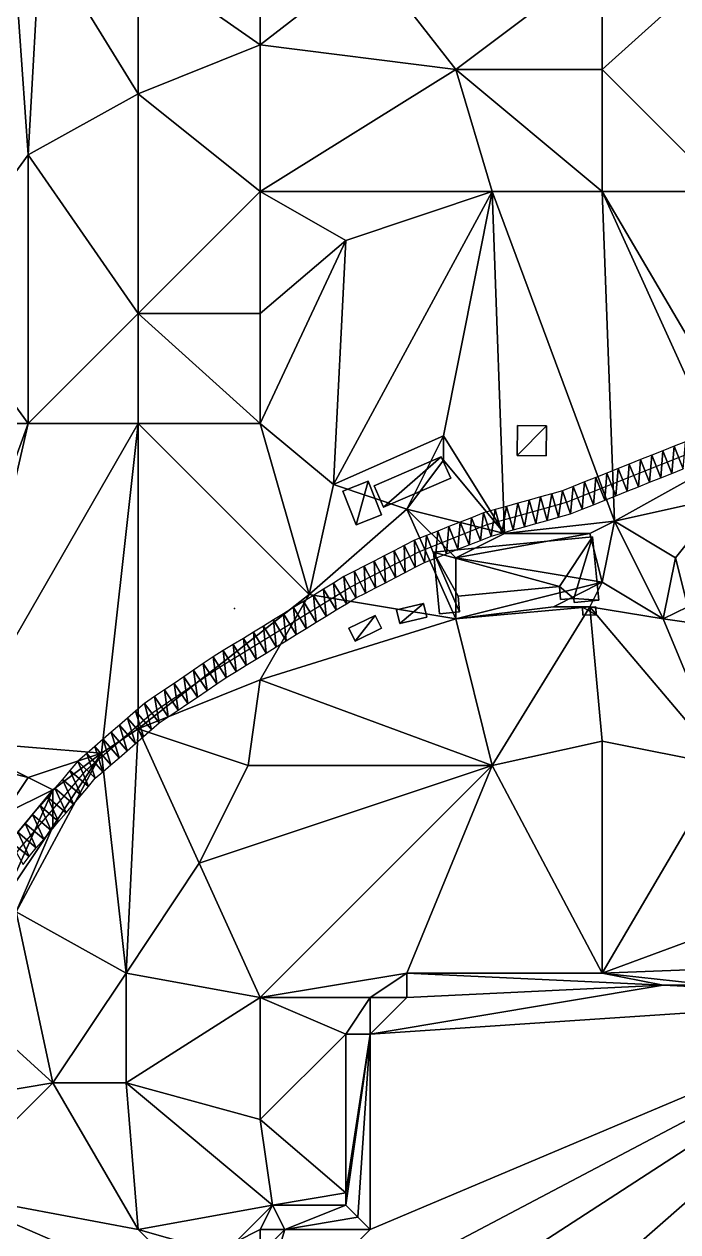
# Model space of a CAD drawing. Header units: metres. Extents: x -1103 to 901, y -902 to 905.
# Drawn here: x -812.7 to -705.6, y -800.4 to -602.6 of the extents above; entities that cross this region are included whole.
import ezdxf

# ---------------------------------------------------------------- set-up
doc = ezdxf.new("R2010")
doc.units = ezdxf.units.M
for name, color, linetype in [('OSM_BUILDING_FOOTPRINTS', 7, 'CONTINUOUS'), ('OSM_BUILDING_ROOFS', 1, 'CONTINUOUS'), ('OSM_BUILDING_WALLS', 8, 'CONTINUOUS'), ('OSM_ROAD_AXES', 2, 'CONTINUOUS'), ('OSM_ROAD_SURFACE', 9, 'CONTINUOUS'), ('OSM_TERRAIN', 3, 'CONTINUOUS'), ('OSM_TREES', 3, 'CONTINUOUS')]:
    doc.layers.add(name, color=color, linetype=linetype)

msp = doc.modelspace()

# ---------------------------------------------------------------- linework, layer by layer
at = {"layer": 'OSM_BUILDING_FOOTPRINTS'}
for points in [[(-731.87, -668.3, 3), (-727.11, -668.37, 3), (-727.16, -673.3, 3), (-731.93, -673.24, 3), (-731.87, -668.3, 3)], [(-755.35, -678.2, 2), (-744.36, -673.43, 2), (-742.82, -676.93, 2), (-753.8, -681.7, 2), (-755.35, -678.2, 2)], [(-760.51, -679.07, 1.89), (-756.35, -677.42, 1.89), (-754.13, -682.98, 1.89), (-758.29, -684.61, 1.89), (-760.51, -679.07, 1.89)], [(-745.62, -689.05, 1.78), (-744.65, -699.15, 1.78), (-741.35, -698.83, 1.78), (-741.6, -696.28, 1.78), (-725.01, -694.71, 1.78), (-724.82, -696.84, 1.78), (-722.66, -696.64, 1.78), (-722.59, -697.34, 1.78), (-718.57, -696.95, 1.78), (-719.57, -686.57, 1.78), (-745.62, -689.05, 1.78)], [(-751.69, -698.51, 2.06), (-747.27, -697.49, 2.06), (-746.74, -699.72, 2.06), (-751.16, -700.75, 2.06), (-751.69, -698.51, 2.06)], [(-721.17, -699.39, 1.62), (-721.21, -698.07, 1.62), (-719.03, -698, 1.62), (-718.99, -699.32, 1.62), (-721.17, -699.39, 1.62)], [(-759.51, -701.53, 1.98), (-755.21, -699.43, 1.98), (-754.16, -701.54, 1.98), (-758.46, -703.64, 1.98), (-759.51, -701.53, 1.98)]]:
    msp.add_polyline3d(points, close=True, dxfattribs=at)
at = {"layer": 'OSM_BUILDING_ROOFS'}
for points in [[(-727.11, -668.37, 13), (-731.87, -668.3, 13), (-731.93, -673.24, 13)], [(-727.11, -668.37, 13), (-731.93, -673.24, 13), (-727.16, -673.3, 13)], [(-744.36, -673.43, 12.01), (-755.35, -678.2, 12.01), (-753.8, -681.7, 12.01)], [(-744.36, -673.43, 12.01), (-753.8, -681.7, 12.01), (-742.82, -676.93, 12.01)], [(-756.35, -677.42, 11.89), (-760.51, -679.07, 11.89), (-758.29, -684.61, 11.89)], [(-756.35, -677.42, 11.89), (-758.29, -684.61, 11.89), (-754.13, -682.98, 11.89)], [(-719.57, -686.57, 6.98), (-745.62, -689.05, 6.98), (-725.01, -694.71, 6.98)], [(-719.57, -686.57, 6.98), (-725.01, -694.71, 6.98), (-722.66, -696.64, 6.98)], [(-722.66, -696.64, 6.98), (-718.57, -696.95, 6.98), (-719.57, -686.57, 6.98)], [(-745.62, -689.05, 6.98), (-744.65, -699.15, 6.98), (-741.35, -698.83, 6.98)], [(-745.62, -689.05, 6.98), (-741.35, -698.83, 6.98), (-741.6, -696.28, 6.98)], [(-745.62, -689.05, 6.98), (-741.6, -696.28, 6.98), (-725.01, -694.71, 6.98)], [(-725.01, -694.71, 6.98), (-724.82, -696.84, 6.98), (-722.66, -696.64, 6.98)], [(-747.27, -697.49, 12.06), (-751.69, -698.51, 12.06), (-751.16, -700.75, 12.06)], [(-747.27, -697.49, 12.06), (-751.16, -700.75, 12.06), (-746.74, -699.72, 12.06)], [(-722.66, -696.64, 6.98), (-722.59, -697.34, 6.98), (-718.57, -696.95, 6.98)], [(-721.21, -698.07, 11.62), (-718.99, -699.32, 11.62), (-719.03, -698, 11.62)], [(-721.21, -698.07, 11.62), (-721.17, -699.39, 11.62), (-718.99, -699.32, 11.62)], [(-755.21, -699.43, 11.97), (-759.51, -701.53, 11.97), (-758.46, -703.64, 11.97)], [(-755.21, -699.43, 11.97), (-758.46, -703.64, 11.97), (-754.16, -701.54, 11.97)]]:
    msp.add_3dface(points, dxfattribs=at)
at = {"layer": 'OSM_BUILDING_WALLS'}
for points in [[(-731.87, -668.3, 3), (-731.93, -673.24, 3), (-731.93, -673.24, 13)], [(-731.87, -668.3, 3), (-731.93, -673.24, 13), (-731.87, -668.3, 13)], [(-727.11, -668.37, 3), (-731.87, -668.3, 3), (-731.87, -668.3, 13)], [(-727.11, -668.37, 3), (-731.87, -668.3, 13), (-727.11, -668.37, 13)], [(-727.16, -673.3, 3), (-727.11, -668.37, 3), (-727.11, -668.37, 13)], [(-727.16, -673.3, 3), (-727.11, -668.37, 13), (-727.16, -673.3, 13)], [(-744.36, -673.43, 2), (-755.35, -678.2, 2), (-755.35, -678.2, 12.01)], [(-744.36, -673.43, 2), (-755.35, -678.2, 12.01), (-744.36, -673.43, 12.01)], [(-742.82, -676.93, 2), (-744.36, -673.43, 2), (-744.36, -673.43, 12.01)], [(-742.82, -676.93, 2), (-744.36, -673.43, 12.01), (-742.82, -676.93, 12.01)], [(-731.93, -673.24, 3), (-727.16, -673.3, 3), (-727.16, -673.3, 13)], [(-731.93, -673.24, 3), (-727.16, -673.3, 13), (-731.93, -673.24, 13)], [(-756.35, -677.42, 1.89), (-760.51, -679.07, 1.89), (-760.51, -679.07, 11.89)], [(-756.35, -677.42, 1.89), (-760.51, -679.07, 11.89), (-756.35, -677.42, 11.89)], [(-754.13, -682.98, 1.89), (-756.35, -677.42, 1.89), (-756.35, -677.42, 11.89)], [(-754.13, -682.98, 1.89), (-756.35, -677.42, 11.89), (-754.13, -682.98, 11.89)], [(-755.35, -678.2, 2), (-753.8, -681.7, 2), (-753.8, -681.7, 12.01)], [(-755.35, -678.2, 2), (-753.8, -681.7, 12.01), (-755.35, -678.2, 12.01)], [(-753.8, -681.7, 2), (-742.82, -676.93, 2), (-742.82, -676.93, 12.01)], [(-753.8, -681.7, 2), (-742.82, -676.93, 12.01), (-753.8, -681.7, 12.01)], [(-760.51, -679.07, 1.89), (-758.29, -684.61, 1.89), (-758.29, -684.61, 11.89)], [(-760.51, -679.07, 1.89), (-758.29, -684.61, 11.89), (-760.51, -679.07, 11.89)], [(-758.29, -684.61, 1.89), (-754.13, -682.98, 1.89), (-754.13, -682.98, 11.89)], [(-758.29, -684.61, 1.89), (-754.13, -682.98, 11.89), (-758.29, -684.61, 11.89)], [(-719.57, -686.57, 1.78), (-745.62, -689.05, 1.78), (-745.62, -689.05, 6.98)], [(-719.57, -686.57, 1.78), (-745.62, -689.05, 6.98), (-719.57, -686.57, 6.98)], [(-718.57, -696.95, 1.78), (-719.57, -686.57, 1.78), (-719.57, -686.57, 6.98)], [(-718.57, -696.95, 1.78), (-719.57, -686.57, 6.98), (-718.57, -696.95, 6.98)], [(-745.62, -689.05, 1.78), (-744.65, -699.15, 1.78), (-744.65, -699.15, 6.98)], [(-745.62, -689.05, 1.78), (-744.65, -699.15, 6.98), (-745.62, -689.05, 6.98)], [(-741.6, -696.28, 1.78), (-725.01, -694.71, 1.78), (-725.01, -694.71, 6.98)], [(-741.6, -696.28, 1.78), (-725.01, -694.71, 6.98), (-741.6, -696.28, 6.98)], [(-725.01, -694.71, 1.78), (-724.82, -696.84, 1.78), (-724.82, -696.84, 6.98)], [(-725.01, -694.71, 1.78), (-724.82, -696.84, 6.98), (-725.01, -694.71, 6.98)], [(-747.27, -697.49, 2.06), (-751.69, -698.51, 2.06), (-751.69, -698.51, 12.06)], [(-747.27, -697.49, 2.06), (-751.69, -698.51, 12.06), (-747.27, -697.49, 12.06)], [(-746.74, -699.72, 2.06), (-747.27, -697.49, 2.06), (-747.27, -697.49, 12.06)], [(-746.74, -699.72, 2.06), (-747.27, -697.49, 12.06), (-746.74, -699.72, 12.06)], [(-741.35, -698.83, 1.78), (-741.6, -696.28, 1.78), (-741.6, -696.28, 6.98)], [(-741.35, -698.83, 1.78), (-741.6, -696.28, 6.98), (-741.35, -698.83, 6.98)], [(-724.82, -696.84, 1.78), (-722.66, -696.64, 1.78), (-722.66, -696.64, 6.98)], [(-724.82, -696.84, 1.78), (-722.66, -696.64, 6.98), (-724.82, -696.84, 6.98)], [(-722.66, -696.64, 1.78), (-722.59, -697.34, 1.78), (-722.59, -697.34, 6.98)], [(-722.66, -696.64, 1.78), (-722.59, -697.34, 6.98), (-722.66, -696.64, 6.98)], [(-722.59, -697.34, 1.78), (-718.57, -696.95, 1.78), (-718.57, -696.95, 6.98)], [(-722.59, -697.34, 1.78), (-718.57, -696.95, 6.98), (-722.59, -697.34, 6.98)], [(-719.03, -698, 1.62), (-721.21, -698.07, 1.62), (-721.21, -698.07, 11.62)], [(-719.03, -698, 1.62), (-721.21, -698.07, 11.62), (-719.03, -698, 11.62)], [(-721.21, -698.07, 1.62), (-721.17, -699.39, 1.62), (-721.17, -699.39, 11.62)], [(-721.21, -698.07, 1.62), (-721.17, -699.39, 11.62), (-721.21, -698.07, 11.62)], [(-718.99, -699.32, 1.62), (-719.03, -698, 1.62), (-719.03, -698, 11.62)], [(-718.99, -699.32, 1.62), (-719.03, -698, 11.62), (-718.99, -699.32, 11.62)], [(-755.21, -699.43, 1.98), (-759.51, -701.53, 1.98), (-759.51, -701.53, 11.97)], [(-755.21, -699.43, 1.98), (-759.51, -701.53, 11.97), (-755.21, -699.43, 11.97)], [(-754.16, -701.54, 1.98), (-755.21, -699.43, 1.98), (-755.21, -699.43, 11.97)], [(-754.16, -701.54, 1.98), (-755.21, -699.43, 11.97), (-754.16, -701.54, 11.97)], [(-751.69, -698.51, 2.06), (-751.16, -700.75, 2.06), (-751.16, -700.75, 12.06)], [(-751.69, -698.51, 2.06), (-751.16, -700.75, 12.06), (-751.69, -698.51, 12.06)], [(-751.16, -700.75, 2.06), (-746.74, -699.72, 2.06), (-746.74, -699.72, 12.06)], [(-751.16, -700.75, 2.06), (-746.74, -699.72, 12.06), (-751.16, -700.75, 12.06)], [(-744.65, -699.15, 1.78), (-741.35, -698.83, 1.78), (-741.35, -698.83, 6.98)], [(-744.65, -699.15, 1.78), (-741.35, -698.83, 6.98), (-744.65, -699.15, 6.98)], [(-721.17, -699.39, 1.62), (-718.99, -699.32, 1.62), (-718.99, -699.32, 11.62)], [(-721.17, -699.39, 1.62), (-718.99, -699.32, 11.62), (-721.17, -699.39, 11.62)], [(-759.51, -701.53, 1.98), (-758.46, -703.64, 1.98), (-758.46, -703.64, 11.97)], [(-759.51, -701.53, 1.98), (-758.46, -703.64, 11.97), (-759.51, -701.53, 11.97)], [(-758.46, -703.64, 1.98), (-754.16, -701.54, 1.98), (-754.16, -701.54, 11.97)], [(-758.46, -703.64, 1.98), (-754.16, -701.54, 11.97), (-758.46, -703.64, 11.97)]]:
    msp.add_3dface(points, dxfattribs=at)
at = {"layer": 'OSM_ROAD_AXES'}
msp.add_polyline3d([(-930.7, -900, 8.24), (-871.23, -819.25, 6.84), (-825.22, -753.71, 6.62), (-819.59, -746.05, 6.45), (-813.43, -737.67, 5.88), (-802.46, -724.7, 4.83), (-791.78, -715.45, 3.84), (-780.66, -707.91, 3.88), (-759.31, -694.82, 4.02), (-747.91, -688.94, 4.32), (-736.83, -684.55, 4.76), (-723.84, -680.9, 4.92), (-692.61, -668.44, 5.49), (-676.9, -659.93, 5.07), (-664.88, -654.91, 4.74), (-652.29, -649.47, 4.42), (-643.25, -644.75, 4.38), (-637.47, -641.37, 4.64), (-632.72, -637.47, 4.95), (-633.02, -635.02, 5.24), (-632.43, -625.89, 5.57), (-645.13, -564.36, 5.85)], dxfattribs=at)
at = {"layer": 'OSM_ROAD_SURFACE'}
for points in [[(-708.4, -676.89, 5.23), (-708.05, -672.45, 5.26), (-709.88, -673.18, 5.2)], [(-708.4, -676.89, 5.23), (-706.57, -676.16, 5.29), (-708.05, -672.45, 5.26)], [(-706.57, -676.16, 5.29), (-706.21, -671.71, 5.31), (-708.05, -672.45, 5.26)], [(-706.57, -676.16, 5.29), (-704.73, -675.43, 5.34), (-706.21, -671.71, 5.31)], [(-704.73, -675.43, 5.34), (-704.37, -670.98, 5.36), (-706.21, -671.71, 5.31)], [(-712.08, -678.36, 5.13), (-711.72, -673.91, 5.15), (-713.56, -674.64, 5.1)], [(-712.08, -678.36, 5.13), (-710.24, -677.63, 5.18), (-711.72, -673.91, 5.15)], [(-710.24, -677.63, 5.18), (-709.88, -673.18, 5.2), (-711.72, -673.91, 5.15)], [(-710.24, -677.63, 5.18), (-708.4, -676.89, 5.23), (-709.88, -673.18, 5.2)], [(-717.59, -680.56, 5), (-717.23, -676.11, 5.01), (-719.07, -676.84, 5)], [(-717.59, -680.56, 5), (-715.75, -679.82, 5.02), (-717.23, -676.11, 5.01)], [(-715.75, -679.82, 5.02), (-715.4, -675.38, 5.04), (-717.23, -676.11, 5.01)], [(-715.75, -679.82, 5.02), (-713.92, -679.09, 5.07), (-715.4, -675.38, 5.04)], [(-713.92, -679.09, 5.07), (-713.56, -674.64, 5.1), (-715.4, -675.38, 5.04)], [(-713.92, -679.09, 5.07), (-712.08, -678.36, 5.13), (-713.56, -674.64, 5.1)], [(-723.2, -682.79, 4.97), (-722.75, -678.31, 4.98), (-724.49, -679, 4.97)], [(-723.2, -682.79, 4.97), (-721.26, -682.02, 4.98), (-722.75, -678.31, 4.98)], [(-721.26, -682.02, 4.98), (-720.91, -677.57, 4.99), (-722.75, -678.31, 4.98)], [(-721.26, -682.02, 4.98), (-719.43, -681.29, 4.99), (-720.91, -677.57, 4.99)], [(-719.43, -681.29, 4.99), (-719.07, -676.84, 5), (-720.91, -677.57, 4.99)], [(-719.43, -681.29, 4.99), (-717.59, -680.56, 5), (-719.07, -676.84, 5)], [(-728.87, -684.39, 4.94), (-728.1, -680.01, 4.95), (-729.95, -680.53, 4.94)], [(-728.87, -684.39, 4.94), (-727.01, -683.86, 4.95), (-728.1, -680.01, 4.95)], [(-727.01, -683.86, 4.95), (-726.24, -679.49, 4.96), (-728.1, -680.01, 4.95)], [(-727.01, -683.86, 4.95), (-725.16, -683.34, 4.96), (-726.24, -679.49, 4.96)], [(-725.16, -683.34, 4.96), (-724.49, -679, 4.97), (-726.24, -679.49, 4.96)], [(-725.16, -683.34, 4.96), (-723.2, -682.79, 4.97), (-724.49, -679, 4.97)], [(-736.19, -686.44, 4.82), (-735.52, -682.1, 4.88), (-737.47, -682.65, 4.76)], [(-736.19, -686.44, 4.82), (-734.43, -685.95, 4.89), (-735.52, -682.1, 4.88)], [(-734.43, -685.95, 4.89), (-733.66, -681.58, 4.92), (-735.52, -682.1, 4.88)], [(-734.43, -685.95, 4.89), (-732.58, -685.43, 4.92), (-733.66, -681.58, 4.92)], [(-732.58, -685.43, 4.92), (-731.81, -681.06, 4.93), (-733.66, -681.58, 4.92)], [(-732.58, -685.43, 4.92), (-730.72, -684.91, 4.93), (-731.81, -681.06, 4.93)], [(-730.72, -684.91, 4.93), (-729.95, -680.53, 4.94), (-731.81, -681.06, 4.93)], [(-730.72, -684.91, 4.93), (-728.87, -684.39, 4.94), (-729.95, -680.53, 4.94)], [(-741.63, -688.6, 4.55), (-741.26, -684.15, 4.69), (-743.11, -684.88, 4.6)], [(-741.63, -688.6, 4.55), (-739.79, -687.87, 4.64), (-741.26, -684.15, 4.69)], [(-739.79, -687.87, 4.64), (-739.41, -683.42, 4.72), (-741.26, -684.15, 4.69)], [(-739.79, -687.87, 4.64), (-737.94, -687.14, 4.73), (-739.41, -683.42, 4.72)], [(-737.94, -687.14, 4.73), (-737.47, -682.65, 4.76), (-739.41, -683.42, 4.72)], [(-737.94, -687.14, 4.73), (-736.19, -686.44, 4.82), (-737.47, -682.65, 4.76)], [(-747.08, -690.76, 4.36), (-746.8, -686.35, 4.43), (-748.73, -687.11, 4.38)], [(-747.08, -690.76, 4.36), (-745.32, -690.06, 4.41), (-746.8, -686.35, 4.43)], [(-745.32, -690.06, 4.41), (-744.95, -685.61, 4.51), (-746.8, -686.35, 4.43)], [(-745.32, -690.06, 4.41), (-743.48, -689.33, 4.47), (-744.95, -685.61, 4.51)], [(-743.48, -689.33, 4.47), (-743.11, -684.88, 4.6), (-744.95, -685.61, 4.51)], [(-743.48, -689.33, 4.47), (-741.63, -688.6, 4.55), (-743.11, -684.88, 4.6)], [(-750.25, -692.39, 4.28), (-750.45, -688, 4.33), (-752.08, -688.84, 4.29)], [(-748.62, -691.55, 4.32), (-748.73, -687.11, 4.38), (-750.45, -688, 4.33)], [(-750.25, -692.39, 4.28), (-748.62, -691.55, 4.32), (-750.45, -688, 4.33)], [(-748.62, -691.55, 4.32), (-747.08, -690.76, 4.36), (-748.73, -687.11, 4.38)], [(-753.51, -694.08, 4.19), (-753.71, -689.68, 4.25), (-755.34, -690.52, 4.21)], [(-751.88, -693.24, 4.24), (-752.08, -688.84, 4.29), (-753.71, -689.68, 4.25)], [(-753.51, -694.08, 4.19), (-751.88, -693.24, 4.24), (-753.71, -689.68, 4.25)], [(-751.88, -693.24, 4.24), (-750.25, -692.39, 4.28), (-752.08, -688.84, 4.29)], [(-758.33, -696.56, 4.07), (-758.6, -692.2, 4.12), (-760.3, -693.08, 4.08)], [(-756.77, -695.76, 4.11), (-756.97, -691.36, 4.16), (-758.6, -692.2, 4.12)], [(-758.33, -696.56, 4.07), (-756.77, -695.76, 4.11), (-758.6, -692.2, 4.12)], [(-755.14, -694.92, 4.15), (-755.34, -690.52, 4.21), (-756.97, -691.36, 4.16)], [(-756.77, -695.76, 4.11), (-755.14, -694.92, 4.15), (-756.97, -691.36, 4.16)], [(-755.14, -694.92, 4.15), (-753.51, -694.08, 4.19), (-755.34, -690.52, 4.21)], [(-761.55, -698.54, 4.03), (-762, -694.12, 4.03), (-763.64, -695.13, 3.98)], [(-759.91, -697.53, 4.04), (-760.3, -693.08, 4.08), (-762, -694.12, 4.03)], [(-761.55, -698.54, 4.03), (-759.91, -697.53, 4.04), (-762, -694.12, 4.03)], [(-759.91, -697.53, 4.04), (-758.33, -696.56, 4.07), (-760.3, -693.08, 4.08)], [(-764.84, -700.55, 4.01), (-765.29, -696.14, 3.94), (-766.93, -697.14, 3.93)], [(-763.19, -699.55, 4.02), (-763.64, -695.13, 3.98), (-765.29, -696.14, 3.94)], [(-764.84, -700.55, 4.01), (-763.19, -699.55, 4.02), (-765.29, -696.14, 3.94)], [(-763.19, -699.55, 4.02), (-761.55, -698.54, 4.03), (-763.64, -695.13, 3.98)], [(-768.12, -702.57, 3.99), (-768.57, -698.15, 3.93), (-770.21, -699.16, 3.92)], [(-766.48, -701.56, 4), (-766.93, -697.14, 3.93), (-768.57, -698.15, 3.93)], [(-768.12, -702.57, 3.99), (-766.48, -701.56, 4), (-768.57, -698.15, 3.93)], [(-766.48, -701.56, 4), (-764.84, -700.55, 4.01), (-766.93, -697.14, 3.93)], [(-771.4, -704.58, 3.98), (-771.85, -700.17, 3.9), (-773.5, -701.17, 3.89)], [(-769.76, -703.58, 3.98), (-770.21, -699.16, 3.92), (-771.85, -700.17, 3.9)], [(-771.4, -704.58, 3.98), (-769.76, -703.58, 3.98), (-771.85, -700.17, 3.9)], [(-769.76, -703.58, 3.98), (-768.12, -702.57, 3.99), (-770.21, -699.16, 3.92)], [(-773.04, -705.59, 3.97), (-773.5, -701.17, 3.89), (-775.14, -702.18, 3.87)], [(-773.04, -705.59, 3.97), (-771.4, -704.58, 3.98), (-773.5, -701.17, 3.89)], [(-776.33, -707.6, 3.97), (-776.78, -703.19, 3.86), (-778.42, -704.2, 3.84)], [(-774.69, -706.6, 3.97), (-775.14, -702.18, 3.87), (-776.78, -703.19, 3.86)], [(-776.33, -707.6, 3.97), (-774.69, -706.6, 3.97), (-776.78, -703.19, 3.86)], [(-774.69, -706.6, 3.97), (-773.04, -705.59, 3.97), (-775.14, -702.18, 3.87)], [(-779.58, -709.6, 3.96), (-780.06, -705.2, 3.83), (-781.74, -706.23, 3.81)], [(-777.97, -708.61, 3.96), (-778.42, -704.2, 3.84), (-780.06, -705.2, 3.83)], [(-779.58, -709.6, 3.96), (-777.97, -708.61, 3.96), (-780.06, -705.2, 3.83)], [(-777.97, -708.61, 3.96), (-776.33, -707.6, 3.97), (-778.42, -704.2, 3.84)], [(-782.71, -711.72, 3.96), (-783.37, -707.33, 3.8), (-784.96, -708.41, 3.8)], [(-781.13, -710.65, 3.96), (-781.74, -706.23, 3.81), (-783.37, -707.33, 3.8)], [(-782.71, -711.72, 3.96), (-781.13, -710.65, 3.96), (-783.37, -707.33, 3.8)], [(-781.13, -710.65, 3.96), (-779.58, -709.6, 3.96), (-781.74, -706.23, 3.81)], [(-785.89, -713.87, 3.96), (-786.55, -709.49, 3.79), (-788.13, -710.56, 3.78)], [(-784.3, -712.8, 3.96), (-784.96, -708.41, 3.8), (-786.55, -709.49, 3.79)], [(-785.89, -713.87, 3.96), (-784.3, -712.8, 3.96), (-786.55, -709.49, 3.79)], [(-784.3, -712.8, 3.96), (-782.71, -711.72, 3.96), (-784.96, -708.41, 3.8)], [(-789.07, -716.02, 3.95), (-789.72, -711.64, 3.77), (-791.31, -712.71, 3.76)], [(-787.48, -714.95, 3.95), (-788.13, -710.56, 3.78), (-789.72, -711.64, 3.77)], [(-789.07, -716.02, 3.95), (-787.48, -714.95, 3.95), (-789.72, -711.64, 3.77)], [(-787.48, -714.95, 3.95), (-785.89, -713.87, 3.96), (-788.13, -710.56, 3.78)], [(-791.8, -718.11, 3.94), (-792.99, -713.86, 3.75), (-794.42, -715.09, 3.81)], [(-790.56, -717.03, 3.94), (-791.31, -712.71, 3.76), (-792.99, -713.86, 3.75)], [(-791.8, -718.11, 3.94), (-790.56, -717.03, 3.94), (-792.99, -713.86, 3.75)], [(-790.56, -717.03, 3.94), (-789.07, -716.02, 3.95), (-791.31, -712.71, 3.76)], [(-793.14, -719.27, 3.91), (-794.42, -715.09, 3.81), (-795.76, -716.25, 3.98)], [(-793.14, -719.27, 3.91), (-791.8, -718.11, 3.94), (-794.42, -715.09, 3.81)], [(-795.81, -721.59, 4.14), (-797.09, -717.4, 4.15), (-798.43, -718.56, 4.33)], [(-794.47, -720.43, 3.99), (-795.76, -716.25, 3.98), (-797.09, -717.4, 4.15)], [(-795.81, -721.59, 4.14), (-794.47, -720.43, 3.99), (-797.09, -717.4, 4.15)], [(-794.47, -720.43, 3.99), (-793.14, -719.27, 3.91), (-795.76, -716.25, 3.98)], [(-798.48, -723.9, 4.46), (-799.76, -719.72, 4.5), (-801.1, -720.88, 4.7)], [(-797.14, -722.74, 4.3), (-798.43, -718.56, 4.33), (-799.76, -719.72, 4.5)], [(-798.48, -723.9, 4.46), (-797.14, -722.74, 4.3), (-799.76, -719.72, 4.5)], [(-797.14, -722.74, 4.3), (-795.81, -721.59, 4.14), (-798.43, -718.56, 4.33)], [(-799.81, -725.06, 4.62), (-801.1, -720.88, 4.7), (-802.43, -722.03, 4.89)], [(-799.81, -725.06, 4.62), (-798.48, -723.9, 4.46), (-801.1, -720.88, 4.7)], [(-802.15, -727.43, 4.85), (-803.88, -723.3, 5.12), (-805.2, -724.85, 5.16)], [(-801.03, -726.1, 4.74), (-802.43, -722.03, 4.89), (-803.88, -723.3, 5.12)], [(-802.15, -727.43, 4.85), (-801.03, -726.1, 4.74), (-803.88, -723.3, 5.12)], [(-801.03, -726.1, 4.74), (-799.81, -725.06, 4.62), (-802.43, -722.03, 4.89)], [(-803.37, -728.88, 4.97), (-805.2, -724.85, 5.16), (-806.42, -726.29, 5.19)], [(-803.37, -728.88, 4.97), (-802.15, -727.43, 4.85), (-805.2, -724.85, 5.16)], [(-805.81, -731.76, 5.28), (-807.64, -727.73, 5.22), (-808.86, -729.18, 5.35)], [(-804.59, -730.32, 5.11), (-806.42, -726.29, 5.19), (-807.64, -727.73, 5.22)], [(-805.81, -731.76, 5.28), (-804.59, -730.32, 5.11), (-807.64, -727.73, 5.22)], [(-804.59, -730.32, 5.11), (-803.37, -728.88, 4.97), (-806.42, -726.29, 5.19)], [(-807.03, -733.2, 5.45), (-808.86, -729.18, 5.35), (-810.08, -730.62, 5.47)], [(-807.03, -733.2, 5.45), (-805.81, -731.76, 5.28), (-808.86, -729.18, 5.35)], [(-808.25, -734.64, 5.62), (-810.08, -730.62, 5.47), (-811.3, -732.06, 5.59)], [(-808.25, -734.64, 5.62), (-807.03, -733.2, 5.45), (-810.08, -730.62, 5.47)], [(-810.69, -737.52, 5.84), (-812.52, -733.5, 5.72), (-813.74, -734.94, 5.84)], [(-809.47, -736.08, 5.74), (-811.3, -732.06, 5.59), (-812.52, -733.5, 5.72)], [(-810.69, -737.52, 5.84), (-809.47, -736.08, 5.74), (-812.52, -733.5, 5.72)], [(-809.47, -736.08, 5.74), (-808.25, -734.64, 5.62), (-811.3, -732.06, 5.59)], [(-811.86, -738.92, 5.93), (-813.74, -734.94, 5.84), (-815, -736.43, 5.97)], [(-811.86, -738.92, 5.93), (-810.69, -737.52, 5.84), (-813.74, -734.94, 5.84)], [(-812.85, -740.25, 6.02), (-811.86, -738.92, 5.93), (-815, -736.43, 5.97)]]:
    msp.add_3dface(points, dxfattribs=at)
at = {"layer": 'OSM_TERRAIN'}
for points in [[(-794, -592, 6.91), (-774, -606, 6.38), (-774, -574, 8.88)], [(-774, -606, 6.38), (-756, -592, 7.78), (-774, -574, 8.88)], [(-814, -596, 6.9), (-812, -624, 5.05), (-810, -588, 7.25)], [(-812, -624, 5.05), (-794, -614, 4.6), (-810, -588, 7.25)], [(-794, -614, 4.6), (-794, -592, 6.91), (-810, -588, 7.25)], [(-794, -614, 4.6), (-774, -606, 6.38), (-794, -592, 6.91)], [(-742, -610, 5.97), (-756, -592, 7.78), (-774, -606, 6.38)], [(-742, -610, 5.97), (-718, -592, 6.08), (-756, -592, 7.78)], [(-718, -610, 5.99), (-718, -592, 6.08), (-742, -610, 5.97)], [(-698, -630, 6.01), (-698, -592, 6.98), (-718, -610, 5.99)], [(-718, -610, 5.99), (-698, -592, 6.98), (-718, -592, 6.08)], [(-828, -646, 7.03), (-812, -624, 5.05), (-814, -596, 6.9)], [(-774, -630, 3.05), (-774, -606, 6.38), (-794, -614, 4.6)], [(-774, -630, 3.05), (-742, -610, 5.97), (-774, -606, 6.38)], [(-736, -630, 5.01), (-742, -610, 5.97), (-774, -630, 3.05)], [(-736, -630, 5.01), (-718, -630, 5.07), (-742, -610, 5.97)], [(-718, -630, 5.07), (-718, -610, 5.99), (-742, -610, 5.97)], [(-718, -630, 5.07), (-698, -630, 6.01), (-718, -610, 5.99)], [(-812, -624, 5.05), (-794, -650, 1.1), (-794, -614, 4.6)], [(-794, -650, 1.1), (-774, -630, 3.05), (-794, -614, 4.6)], [(-828, -646, 7.03), (-812, -668, 2.88), (-812, -624, 5.05)], [(-812, -668, 2.88), (-794, -650, 1.1), (-812, -624, 5.05)], [(-774, -650, 2.21), (-774, -630, 3.05), (-794, -650, 1.1)], [(-736, -630, 5.01), (-774, -630, 3.05), (-760, -638, 3.76)], [(-774, -650, 2.21), (-760, -638, 3.76), (-774, -630, 3.05)], [(-762, -678, 3.79), (-744, -670, 4.64), (-736, -630, 5.01)], [(-762, -678, 3.79), (-736, -630, 5.01), (-760, -638, 3.76)], [(-744, -670, 4.64), (-734, -686, 4.86), (-736, -630, 5.01)], [(-736, -630, 5.01), (-734, -686, 4.86), (-716, -684, 4.95)], [(-736, -630, 5.01), (-716, -684, 4.95), (-718, -630, 5.07)], [(-716, -684, 4.95), (-698, -674, 5.48), (-718, -630, 5.07)], [(-698, -674, 5.48), (-698, -664, 5.9), (-718, -630, 5.07)], [(-718, -630, 5.07), (-698, -664, 5.9), (-698, -630, 6.01)], [(-774, -668, 2.29), (-762, -678, 3.79), (-760, -638, 3.76)], [(-774, -668, 2.29), (-760, -638, 3.76), (-774, -650, 2.21)], [(-828, -668, 6.7), (-812, -668, 2.88), (-828, -646, 7.03)], [(-794, -668, 1.19), (-794, -650, 1.1), (-812, -668, 2.88)], [(-794, -668, 1.19), (-774, -668, 2.29), (-794, -650, 1.1)], [(-774, -668, 2.29), (-774, -650, 2.21), (-794, -650, 1.1)], [(-828, -712, 7.6), (-824, -720, 6.97), (-812, -668, 2.88)], [(-812, -668, 2.88), (-828, -668, 6.7), (-828, -712, 7.6)], [(-800, -722, 4.59), (-794, -668, 1.19), (-824, -720, 6.97)], [(-824, -720, 6.97), (-794, -668, 1.19), (-812, -668, 2.88)], [(-800, -722, 4.59), (-794, -718, 3.88), (-794, -668, 1.19)], [(-794, -718, 3.88), (-766, -696, 3.88), (-794, -668, 1.19)], [(-766, -696, 3.88), (-774, -668, 2.29), (-794, -668, 1.19)], [(-766, -696, 3.88), (-762, -678, 3.79), (-774, -668, 2.29)], [(-762, -678, 3.79), (-750, -682, 4.37), (-744, -670, 4.64)], [(-750, -682, 4.37), (-744, -674, 4.38), (-744, -670, 4.64)], [(-744, -674, 4.38), (-734, -686, 4.86), (-744, -670, 4.64)], [(-750, -682, 4.37), (-734, -686, 4.86), (-744, -674, 4.38)], [(-698, -680, 4.87), (-698, -674, 5.48), (-716, -684, 4.95)], [(-766, -696, 3.88), (-750, -682, 4.37), (-762, -678, 3.79)], [(-706, -690, 4.77), (-698, -680, 4.87), (-716, -684, 4.95)], [(-706, -690, 4.77), (-704, -698, 4.74), (-698, -680, 4.87)], [(-766, -696, 3.88), (-742, -700, 4.29), (-750, -682, 4.37)], [(-742, -700, 4.29), (-742, -690, 4.45), (-750, -682, 4.37)], [(-750, -682, 4.37), (-742, -690, 4.45), (-734, -686, 4.86)], [(-720, -686, 4.42), (-716, -684, 4.95), (-734, -686, 4.86)], [(-718, -694, 4.29), (-716, -684, 4.95), (-720, -686, 4.42)], [(-708, -700, 3.88), (-716, -684, 4.95), (-718, -694, 4.29)], [(-716, -684, 4.95), (-708, -700, 3.88), (-706, -690, 4.77)], [(-742, -690, 4.45), (-718, -694, 4.29), (-720, -686, 4.42)], [(-742, -690, 4.45), (-720, -686, 4.42), (-734, -686, 4.86)], [(-742, -700, 4.29), (-718, -694, 4.29), (-742, -690, 4.45)], [(-708, -700, 3.88), (-704, -698, 4.74), (-706, -690, 4.77)], [(-726, -698, 4.15), (-718, -694, 4.29), (-742, -700, 4.29)], [(-720, -698, 3.61), (-718, -694, 4.29), (-726, -698, 4.15)], [(-720, -698, 3.61), (-708, -700, 3.88), (-718, -694, 4.29)], [(-794, -718, 3.88), (-774, -710, 3.97), (-766, -696, 3.88)], [(-774, -710, 3.97), (-742, -700, 4.29), (-766, -696, 3.88)], [(-736, -724, 2.03), (-720, -698, 3.61), (-742, -700, 4.29)], [(-742, -700, 4.29), (-720, -698, 3.61), (-726, -698, 4.15)], [(-736, -724, 2.03), (-718, -720, 2.22), (-720, -698, 3.61)], [(-698, -724, 3.02), (-720, -698, 3.61), (-718, -720, 2.22)], [(-698, -724, 3.02), (-708, -700, 3.88), (-720, -698, 3.61)], [(-708, -700, 3.88), (-694, -702, 4.06), (-704, -698, 4.74)], [(-774, -710, 3.97), (-736, -724, 2.03), (-742, -700, 4.29)], [(-694, -702, 4.06), (-708, -700, 3.88), (-698, -724, 3.02)], [(-794, -718, 3.88), (-776, -724, 3.88), (-774, -710, 3.97)], [(-774, -710, 3.97), (-776, -724, 3.88), (-736, -724, 2.03)], [(-796, -758, 4.12), (-794, -718, 3.88), (-800, -722, 4.59)], [(-796, -758, 4.12), (-784, -740, 3.48), (-794, -718, 3.88)], [(-794, -718, 3.88), (-784, -740, 3.48), (-776, -724, 3.88)], [(-820, -724, 6.29), (-812, -726, 6.07), (-824, -720, 6.97)], [(-812, -726, 6.07), (-800, -722, 4.59), (-824, -720, 6.97)], [(-718, -758, 2.14), (-718, -720, 2.22), (-736, -724, 2.03)], [(-718, -720, 2.22), (-718, -758, 2.14), (-698, -724, 3.02)], [(-796, -758, 4.12), (-800, -722, 4.59), (-814, -748, 5.98)], [(-814, -748, 5.98), (-800, -722, 4.59), (-808, -734, 5.55)], [(-808, -728, 5.2), (-800, -722, 4.59), (-812, -726, 6.07)], [(-808, -734, 5.55), (-800, -722, 4.59), (-808, -728, 5.2)], [(-816, -732, 6.21), (-812, -726, 6.07), (-820, -724, 6.29)], [(-774, -762, 2.16), (-736, -724, 2.03), (-784, -740, 3.48)], [(-784, -740, 3.48), (-736, -724, 2.03), (-776, -724, 3.88)], [(-774, -762, 2.16), (-750, -758, 2.17), (-736, -724, 2.03)], [(-750, -758, 2.17), (-718, -758, 2.14), (-736, -724, 2.03)], [(-718, -758, 2.14), (-680, -744, 4), (-698, -724, 3.02)], [(-816, -732, 6.21), (-808, -728, 5.2), (-812, -726, 6.07)], [(-818, -740, 6.23), (-816, -746, 6.34), (-808, -728, 5.2)], [(-818, -740, 6.23), (-808, -728, 5.2), (-816, -732, 6.21)], [(-808, -728, 5.2), (-816, -746, 6.34), (-808, -734, 5.55)], [(-814, -748, 5.98), (-808, -734, 5.55), (-816, -746, 6.34)], [(-774, -762, 2.16), (-784, -740, 3.48), (-796, -758, 4.12)], [(-718, -758, 2.14), (-666, -756, 4.59), (-680, -744, 4)], [(-830, -756, 6.89), (-808, -776, 5.62), (-814, -748, 5.98)], [(-796, -758, 4.12), (-814, -748, 5.98), (-808, -776, 5.62)], [(-832, -780, 6.88), (-808, -776, 5.62), (-830, -756, 6.89)], [(-700, -760, 2.67), (-666, -756, 4.59), (-718, -758, 2.14)], [(-796, -776, 4.87), (-796, -758, 4.12), (-808, -776, 5.62)], [(-796, -758, 4.12), (-796, -776, 4.87), (-774, -762, 2.16)], [(-756, -762, 2.37), (-750, -758, 2.17), (-774, -762, 2.16)], [(-756, -762, 2.37), (-750, -762, 3.52), (-750, -758, 2.17)], [(-750, -762, 3.52), (-708, -760, 2.57), (-750, -758, 2.17)], [(-708, -760, 2.57), (-718, -758, 2.14), (-750, -758, 2.17)], [(-700, -760, 2.67), (-718, -758, 2.14), (-708, -760, 2.57)], [(-756, -768, 3.57), (-666, -762, 1.82), (-708, -760, 2.57)], [(-756, -768, 3.57), (-708, -760, 2.57), (-750, -762, 3.52)], [(-666, -762, 1.82), (-700, -760, 2.67), (-708, -760, 2.57)], [(-812, -890, 3.42), (-666, -762, 1.82), (-814, -858, 3.64)], [(-814, -858, 3.64), (-666, -762, 1.82), (-776, -820, 3.26)], [(-596, -796, 0.32), (-666, -762, 1.82), (-812, -890, 3.42)], [(-796, -776, 4.87), (-774, -782, 4.13), (-774, -762, 2.16)], [(-666, -762, 1.82), (-756, -800, 3.09), (-776, -820, 3.26)], [(-774, -782, 4.13), (-760, -768, 2.85), (-774, -762, 2.16)], [(-760, -768, 2.85), (-756, -762, 2.37), (-774, -762, 2.16)], [(-760, -768, 2.85), (-756, -768, 3.57), (-756, -762, 2.37)], [(-756, -800, 3.09), (-666, -762, 1.82), (-756, -768, 3.57)], [(-756, -768, 3.57), (-750, -762, 3.52), (-756, -762, 2.37)], [(-760, -794, 4.62), (-760, -768, 2.85), (-774, -782, 4.13)], [(-758, -798, 3.47), (-756, -768, 3.57), (-760, -796, 4.42)], [(-760, -796, 4.42), (-756, -768, 3.57), (-760, -794, 4.62)], [(-760, -794, 4.62), (-756, -768, 3.57), (-760, -768, 2.85)], [(-756, -800, 3.09), (-756, -768, 3.57), (-758, -798, 3.47)], [(-826, -794, 6.15), (-808, -776, 5.62), (-832, -780, 6.88)], [(-794, -800, 5.94), (-808, -776, 5.62), (-826, -794, 6.15)], [(-794, -800, 5.94), (-796, -776, 4.87), (-808, -776, 5.62)], [(-772, -796, 4.69), (-796, -776, 4.87), (-794, -800, 5.94)], [(-772, -796, 4.69), (-774, -782, 4.13), (-796, -776, 4.87)], [(-774, -782, 4.13), (-772, -796, 4.69), (-760, -794, 4.62)], [(-780, -814, 5.86), (-826, -794, 6.15), (-810, -814, 6)], [(-818, -818, 5.94), (-810, -814, 6), (-826, -794, 6.15)], [(-826, -794, 6.15), (-780, -814, 5.86), (-794, -800, 5.94)], [(-772, -796, 4.69), (-760, -796, 4.42), (-760, -794, 4.62)], [(-584, -876, 0.42), (-596, -796, 0.32), (-812, -890, 3.42)], [(-780, -804, 5.44), (-772, -796, 4.69), (-794, -800, 5.94)], [(-780, -804, 5.44), (-778, -802, 5), (-772, -796, 4.69)], [(-778, -802, 5), (-774, -800, 4.6), (-772, -796, 4.69)], [(-774, -800, 4.6), (-770, -800, 3.44), (-772, -796, 4.69)], [(-770, -800, 3.44), (-760, -796, 4.42), (-772, -796, 4.69)], [(-770, -800, 3.44), (-758, -798, 3.47), (-760, -796, 4.42)], [(-770, -800, 3.44), (-756, -800, 3.09), (-758, -798, 3.47)], [(-780, -814, 5.86), (-780, -804, 5.44), (-794, -800, 5.94)], [(-778, -802, 5), (-774, -804, 3.59), (-774, -800, 4.6)], [(-774, -804, 3.59), (-776, -820, 3.26), (-770, -800, 3.44)], [(-776, -820, 3.26), (-756, -800, 3.09), (-770, -800, 3.44)], [(-774, -804, 3.59), (-770, -800, 3.44), (-774, -800, 4.6)]]:
    msp.add_3dface(points, dxfattribs=at)
at = {"layer": 'OSM_TREES'}
msp.add_point((-778.23, -698.29, 3.48), dxfattribs=at)

doc.saveas('drawing.dxf')
